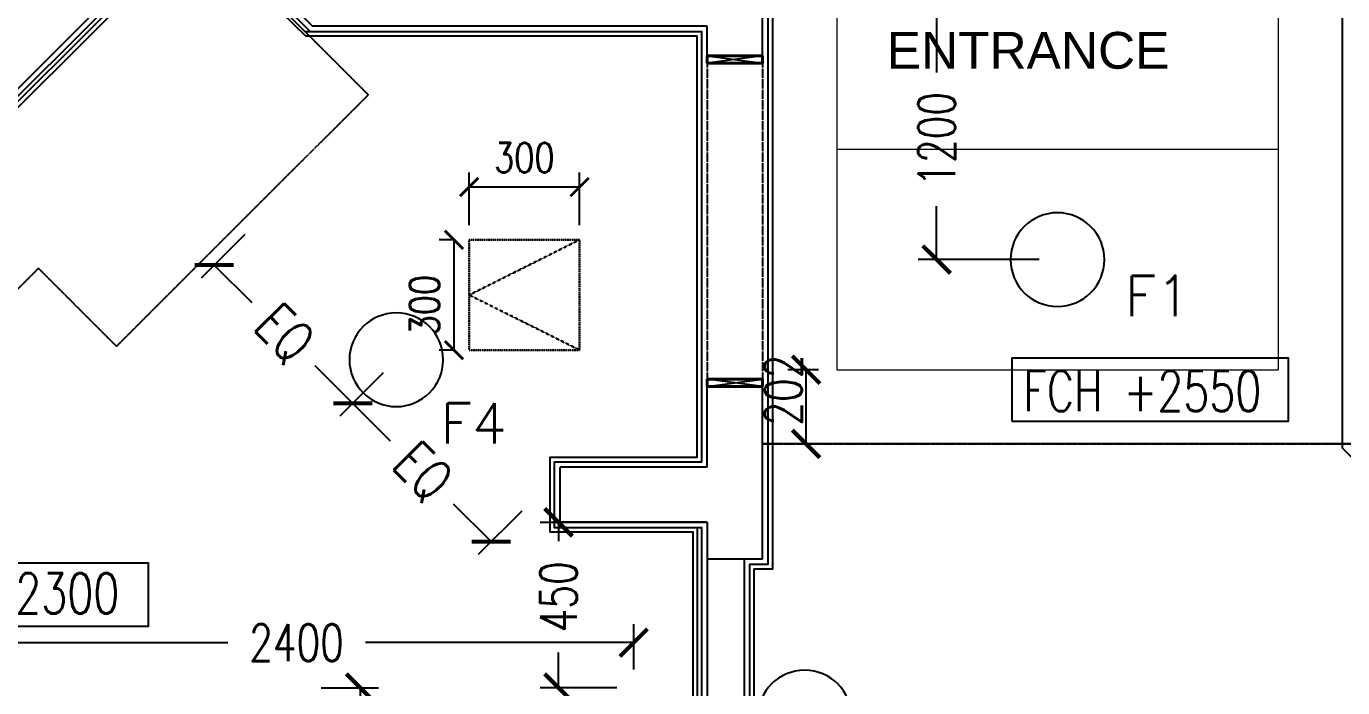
# Model space of a CAD drawing. Header units: millimetres. Extents: x 186805 to 449048, y 2167 to 51540.
# Drawn here: x 425227 to 428805, y 15832 to 17632 of the extents above; entities that cross this region are included whole.
import ezdxf
from ezdxf.enums import TextEntityAlignment as Align

# ---------------------------------------------------------------- set-up
doc = ezdxf.new("R2010")
doc.units = ezdxf.units.MM
doc.linetypes.add('HIDDEN', pattern=[0.375, 0.25, -0.125])
doc.linetypes.add('HIDDEN2', pattern=[0.1875, 0.125, -0.0625])
doc.layers.get('0').update_dxf_attribs({"linetype": 'CONTINUOUS'})
doc.layers.get('Defpoints').update_dxf_attribs({"linetype": 'CONTINUOUS'})
for name, color, linetype, lineweight in [('0-60x120-C', 3, 'CONTINUOUS', 13), ('0-60x60-C', 3, 'CONTINUOUS', 13), ('1', 130, 'CONTINUOUS', 40), ('ACCESS PANEL', 170, 'CONTINUOUS', 30), ('BC$0$a-wall', 7, 'CONTINUOUS', 20), ('PIB-FP1$0$A-ANNO-RMNM', 6, 'CONTINUOUS', 5), ('wall', 4, 'CONTINUOUS', 25)]:
    doc.layers.add(name, color=color, linetype=linetype, lineweight=lineweight)
for name, color, linetype in [('0-cornice-C', 3, 'CONTINUOUS'), ('0TG-text', 4, 'CONTINUOUS'), ('A-ABOV', 1, 'HIDDEN2'), ('A-ABOVE DOOR', 1, 'HIDDEN2'), ('A-CONC-BLDG', 6, 'CONTINUOUS'), ('a-wall', 140, 'CONTINUOUS'), ('BA$0$DOOR', 8, 'CONTINUOUS'), ('dimension', 7, 'CONTINUOUS'), ('E-ARMATUR', 2, 'CONTINUOUS'), ('MEP', 16, 'CONTINUOUS'), ('SHADOW LINE', 151, 'CONTINUOUS'), ('TEXT', 3, 'CONTINUOUS')]:
    doc.layers.add(name, color=color, linetype=linetype)
doc.styles.add('BW.B$0$SAS', font='sanss___.ttf')
doc.styles.add('ROMANS', font='ROMANS.shx', dxfattribs={"width": 0.8})
doc.styles.add('ROMANS_075', font='romans.shx', dxfattribs={"width": 0.75})
doc.dimstyles.new('ARCH_1-50B$0', dxfattribs={"dimscale": 1000, "dimtxt": 0.11, "dimasz": 0.075, "dimexe": 0.05, "dimexo": 0.05, "dimgap": 0.055, "dimtad": 0, "dimdec": 0, "dimrnd": 1, "dimzin": 12, "dimdsep": 46, "dimtxsty": 'ROMANS_075', "dimblk1": 'ARCHTICK', "dimblk2": 'ARCHTICK', "dimsah": 1, "dimcen": 0.07, "dimclrd": 9, "dimclre": 9, "dimadec": 0, "dimazin": 0, "dimtfac": 1, "dimtdec": 0, "dimtofl": 0, "dimtmove": 0, "dimatfit": 3, "dimldrblk": 'ARCHTICK', "dimfxl": 0.05, "dimtolj": 1, "dimtzin": 12, "dimarcsym": 0})
doc.dimstyles.new('DIM-100', dxfattribs={"dimtxt": 90, "dimasz": 40, "dimexe": 40, "dimexo": 40, "dimgap": 40, "dimtad": 1, "dimdec": 0, "dimtxsty": 'ROMANS', "dimblk": 'ARCHTICK', "dimcen": 150, "dimclrd": 30, "dimclre": 30, "dimclrt": 30, "dimadec": 0, "dimazin": 0, "dimtfac": 1, "dimtdec": 0, "dimtmove": 0, "dimatfit": 3, "dimfxl": 1, "dimarcsym": 0})

# ---------------------------------------------------------------- blocks, each defined once
blk = doc.blocks.new('A$C7C4A1575')
at = {"layer": 'A-ABOV', "color": 8}
blk.add_line((21795.1, 35036.8), (20190.8, 35036.8), dxfattribs=at)
at = {"layer": 'A-ABOVE DOOR', "color": 8}
for p, q in [((21795.1, 33980.8), (21795.1, 34880.8)), ((21945.1, 33980.8), (21945.1, 34880.8))]:
    blk.add_line(p, q, dxfattribs=at)
at = {"layer": 'A-CONC-BLDG', "color": 8}
blk.add_lwpolyline([(23051.2, 31615.1), (22945.1, 31721.2), (22945.1, 33194.8), (26350.3, 36600), (28495.1, 36600), (28495.1, 35700), (28245.1, 35700), (28245.1, 36350), (26453.8, 36350), (23195.1, 33091.3), (23195.1, 31759)], dxfattribs=at)
at = {"layer": 'a-wall', "color": 8}
for p, q in [((21845.1, 35348.7), (21845.1, 37362.3)), ((21945.1, 35250), (21945.1, 37320.9)), ((21795.1, 35350), (21795.1, 34880.8)), ((21795.1, 35350), (21945.1, 35350)), ((21945.1, 35250), (22345.1, 35250)), ((22345.1, 35250), (22345.1, 35100)), ((21945.1, 35100), (21945.1, 34880.8)), ((21945.1, 35100), (22345.1, 35100)), ((21795.1, 34880.8), (21945.1, 34880.8)), ((21795.1, 33980.8), (21795.1, 33000)), ((21945.1, 33980.8), (21795.1, 33980.8)), ((21945.1, 33980.8), (21945.1, 33900))]:
    blk.add_line(p, q, dxfattribs=at)
blk = doc.blocks.new('A$C32DD6ECA')
at = {"layer": '0-60x60-C', "color": 16, "xscale": 0.0418312498368323, "yscale": 0.0418312498368323, "zscale": 0.0418312498368323, "rotation": 180}
blk.add_blockref('A$C7C4A1575', (4397.08, 2202.64), dxfattribs=at)
blk = doc.blocks.new('_ArchTick')
at = {"color": 0, "linetype": 'ByBlock', "const_width": 0.15}
blk.add_lwpolyline([(-0.5, -0.5), (0.5, 0.5)], dxfattribs=at)
blk = doc.blocks.new('*D55')
at = {"layer": 'Defpoints', "color": 0, "transparency": 16777216}
for p in [(-574751.9, -206941.5), (-577151.9, -207064.1), (-574751.9, -207064.1)]:
    blk.add_point(p, dxfattribs=at)
at = {"layer": 'dimension', "color": 9, "lineweight": -2, "transparency": 16777216}
for p, q in [((-577151.9, -207014.1), (-577151.9, -206891.5)), ((-574751.9, -207014.1), (-574751.9, -206891.5)), ((-577151.9, -206941.5), (-575855.4, -206941.5)), ((-574751.9, -206941.5), (-575481.1, -206941.5))]:
    blk.add_line(p, q, dxfattribs=at)
at = {"layer": 'dimension', "color": 9, "lineweight": -2, "transparency": 16777216, "xscale": 75, "yscale": 75, "zscale": 75, "rotation": 180}
blk.add_blockref('_ArchTick', (-577151.9, -206941.5), dxfattribs=at)
at = {"layer": 'dimension', "color": 9, "lineweight": -2, "transparency": 16777216, "xscale": 75, "yscale": 75, "zscale": 75}
blk.add_blockref('_ArchTick', (-574751.9, -206941.5), dxfattribs=at)
at = {"layer": 'dimension', "color": 0, "transparency": 16777216, "insert": (-575668.3, -206941.5), "char_height": 100, "attachment_point": 5, "style": 'ROMANS_075'}
blk.add_mtext('\\A1;2400', dxfattribs=at)
blk = doc.blocks.new('*D59')
at = {"layer": 'Defpoints', "color": 0, "transparency": 16777216}
for p in [(-574787.8, -206614.1), (-574956.3, -207064.1), (-574747.7, -207064.1)]:
    blk.add_point(p, dxfattribs=at)
at = {"layer": 'dimension', "color": 9, "lineweight": -2, "transparency": 16777216}
for p, q in [((-574837.8, -206614.1), (-575006.3, -206614.1)), ((-574956.3, -206614.1), (-574956.3, -206665.4)), ((-574956.3, -207064.1), (-574956.3, -206968.3)), ((-574797.7, -207064.1), (-575006.3, -207064.1))]:
    blk.add_line(p, q, dxfattribs=at)
at = {"layer": 'dimension', "color": 9, "lineweight": -2, "transparency": 16777216, "xscale": 75, "yscale": 75, "zscale": 75}
for p, rotation in [((-574956.3, -206614.1), 90), ((-574956.3, -207064.1), 270)]:
    blk.add_blockref('_ArchTick', p, dxfattribs=dict(at, rotation=rotation))
at = {"layer": 'dimension', "color": 0, "transparency": 16777216, "insert": (-574956.3, -206816.8), "char_height": 100, "attachment_point": 5, "rotation": 90, "style": 'ROMANS_075'}
blk.add_mtext('\\A1;450', dxfattribs=at)
blk = doc.blocks.new('*D158')
at = {"layer": 'Defpoints', "color": 0, "transparency": 16777216}
for p in [(-573928.3, -204698.8), (-573599.7, -204698.8), (-573599.7, -205898.9)]:
    blk.add_point(p, dxfattribs=at)
at = {"layer": 'dimension', "color": 9, "lineweight": -2, "transparency": 16777216}
for p, q in [((-573649.7, -204698.8), (-573978.3, -204698.8)), ((-573928.3, -204698.8), (-573928.3, -205389.8)), ((-573928.3, -205898.9), (-573928.3, -205753.4)), ((-573649.7, -205898.9), (-573978.3, -205898.9))]:
    blk.add_line(p, q, dxfattribs=at)
at = {"layer": 'dimension', "color": 9, "lineweight": -2, "transparency": 16777216, "xscale": 75, "yscale": 75, "zscale": 75}
for p, rotation in [((-573928.3, -204698.8), 90), ((-573928.3, -205898.9), 270)]:
    blk.add_blockref('_ArchTick', p, dxfattribs=dict(at, rotation=rotation))
at = {"layer": 'dimension', "color": 0, "transparency": 16777216, "insert": (-573928.2, -205571.6), "char_height": 100, "attachment_point": 5, "rotation": 90, "style": 'ROMANS_075'}
blk.add_mtext('\\A1;1200', dxfattribs=at)
blk = doc.blocks.new('*D169')
at = {"layer": 'Defpoints', "color": 0, "transparency": 16777216}
for p in [(-574283.2, -206198.8), (-574199.7, -206198.8), (-574199.7, -206400.8)]:
    blk.add_point(p, dxfattribs=at)
at = {"layer": 'dimension', "color": 9, "lineweight": -2, "transparency": 16777216}
for p, q in [((-574249.7, -206198.8), (-574333.2, -206198.8)), ((-574283.2, -206400.8), (-574283.2, -206198.8)), ((-574249.7, -206400.8), (-574333.2, -206400.8))]:
    blk.add_line(p, q, dxfattribs=at)
at = {"layer": 'dimension', "color": 9, "lineweight": -2, "transparency": 16777216, "xscale": 75, "yscale": 75, "zscale": 75}
for p, rotation in [((-574283.2, -206198.8), 90), ((-574283.2, -206400.8), 270)]:
    blk.add_blockref('_ArchTick', p, dxfattribs=dict(at, rotation=rotation))
at = {"layer": 'dimension', "color": 0, "transparency": 16777216, "insert": (-574345.1, -206254.2), "char_height": 100, "attachment_point": 5, "rotation": 90, "style": 'ROMANS_075'}
blk.add_mtext('\\A1;202', dxfattribs=at)
blk = doc.blocks.new('f44')
at = {"layer": 'E-ARMATUR', "color": 16}
blk.add_circle((0, 0), 127.5, dxfattribs=at)
blk = doc.blocks.new('F33')
at = {"layer": 'E-ARMATUR', "color": 16, "const_width": 31.1}
blk.add_lwpolyline([(-17.7, 0, 1), (17.7, 0, 1)], format="xyb", close=True, dxfattribs=at)
at = {"layer": 'E-ARMATUR', "color": 16}
blk.add_circle((0, 0), 127.5, dxfattribs=at)
blk = doc.blocks.new('*D136')
at = {"layer": 'Defpoints', "color": 0, "transparency": 16777216}
for p in [(-575651.8, -207064), (-575495.3, -207064), (-575651.9, -207364.1)]:
    blk.add_point(p, dxfattribs=at)
at = {"layer": 'dimension', "color": 9, "lineweight": -2, "transparency": 16777216}
for p, q in [((-575601.8, -207064), (-575445.3, -207064)), ((-575495.3, -207064), (-575495.3, -207092.3)), ((-575601.9, -207364.1), (-575445.3, -207364.1)), ((-575495.3, -207364.1), (-575495.3, -207335.9))]:
    blk.add_line(p, q, dxfattribs=at)
at = {"layer": 'dimension', "color": 9, "lineweight": -2, "transparency": 16777216, "xscale": 75, "yscale": 75, "zscale": 75}
for p, rotation in [((-575495.3, -207064), 90), ((-575495.3, -207364.1), 270)]:
    blk.add_blockref('_ArchTick', p, dxfattribs=dict(at, rotation=rotation))
at = {"layer": 'dimension', "color": 0, "transparency": 16777216, "insert": (-575495.3, -207214.1), "char_height": 110, "attachment_point": 5, "rotation": 90, "style": 'ROMANS_075'}
blk.add_mtext('\\A1;EQ', dxfattribs=at)
blk = doc.blocks.new('*D224')
at = {"layer": 'ACCESS PANEL', "color": 8, "linetype": 'Continuous', "lineweight": -2, "transparency": 16777216}
for p, q in [((-575199, -205805.3), (-575199, -205661.6)), ((-574899, -205805.3), (-574899, -205661.6)), ((-574899, -205701.6), (-575199, -205701.6))]:
    blk.add_line(p, q, dxfattribs=at)
at = {"layer": 'Defpoints', "color": 0, "linetype": 'Continuous', "transparency": 16777216}
for p in [(-575199, -205701.6), (-575199, -205845.3), (-574899, -205845.3)]:
    blk.add_point(p, dxfattribs=at)
at = {"layer": 'ACCESS PANEL', "color": 8, "linetype": 'Continuous', "lineweight": -2, "transparency": 16777216, "xscale": 50, "yscale": 50, "zscale": 50, "rotation": 180}
blk.add_blockref('_ArchTick', (-575199, -205701.6), dxfattribs=at)
at = {"layer": 'ACCESS PANEL', "color": 8, "linetype": 'Continuous', "lineweight": -2, "transparency": 16777216, "xscale": 50, "yscale": 50, "zscale": 50}
blk.add_blockref('_ArchTick', (-574899, -205701.6), dxfattribs=at)
at = {"layer": 'ACCESS PANEL', "color": 2, "linetype": 'Continuous', "transparency": 16777216, "insert": (-575049, -205621.6), "char_height": 80, "attachment_point": 5, "style": 'ROMANS'}
blk.add_mtext('300', dxfattribs=at)
blk = doc.blocks.new('*D263')
at = {"layer": 'ACCESS PANEL', "color": 8, "linetype": 'Continuous', "lineweight": -2, "transparency": 16777216}
for p, q in [((-575239, -205845.3), (-575280.3, -205845.3)), ((-575240.3, -206145.3), (-575240.3, -205845.3)), ((-575239, -206145.3), (-575280.3, -206145.3))]:
    blk.add_line(p, q, dxfattribs=at)
at = {"layer": 'Defpoints', "color": 0, "linetype": 'Continuous', "transparency": 16777216}
for p in [(-575240.3, -205845.3), (-575199, -205845.3), (-575199, -206145.3)]:
    blk.add_point(p, dxfattribs=at)
at = {"layer": 'ACCESS PANEL', "color": 8, "linetype": 'Continuous', "lineweight": -2, "transparency": 16777216, "xscale": 50, "yscale": 50, "zscale": 50}
for p, rotation in [((-575240.3, -205845.3), 90), ((-575240.3, -206145.3), 270)]:
    blk.add_blockref('_ArchTick', p, dxfattribs=dict(at, rotation=rotation))
at = {"layer": 'ACCESS PANEL', "color": 2, "linetype": 'Continuous', "transparency": 16777216, "insert": (-575320.3, -206023), "char_height": 80, "attachment_point": 5, "rotation": 90, "style": 'ROMANS'}
blk.add_mtext('300', dxfattribs=at)
blk = doc.blocks.new('*D233')
at = {"layer": 'ACCESS PANEL', "color": 9, "lineweight": -2, "transparency": 16777216}
for p, q in [((-575808.7, -205830.7), (-575927.3, -205949.3)), ((-575892, -205913.9), (-575789.9, -206015.9)), ((-575515.7, -206290.2), (-575617.7, -206188.2)), ((-575432.5, -206206.9), (-575551.1, -206325.5))]:
    blk.add_line(p, q, dxfattribs=at)
at = {"layer": 'Defpoints', "color": 0, "transparency": 16777216}
for p in [(-575773.4, -205795.3), (-575892, -205913.9), (-575397.1, -206171.6)]:
    blk.add_point(p, dxfattribs=at)
at = {"layer": 'ACCESS PANEL', "color": 9, "lineweight": -2, "transparency": 16777216, "xscale": 75, "yscale": 75, "zscale": 75}
for p, rotation in [((-575892, -205913.9), 135.0000000000089), ((-575515.7, -206290.2), 315.0000000000089)]:
    blk.add_blockref('_ArchTick', p, dxfattribs=dict(at, rotation=rotation))
at = {"layer": 'ACCESS PANEL', "color": 0, "transparency": 16777216, "insert": (-575703.8, -206102), "char_height": 110, "attachment_point": 5, "rotation": 315, "style": 'ROMANS_075'}
blk.add_mtext('\\A1;EQ', dxfattribs=at)
blk = doc.blocks.new('*D234')
at = {"layer": 'ACCESS PANEL', "color": 9, "lineweight": -2, "transparency": 16777216}
for p, q in [((-575432.5, -206206.9), (-575551.1, -206325.5)), ((-575515.7, -206290.2), (-575413.7, -206392.2)), ((-575139.4, -206666.4), (-575241.5, -206564.4)), ((-575056.2, -206583.2), (-575174.8, -206701.8))]:
    blk.add_line(p, q, dxfattribs=at)
at = {"layer": 'Defpoints', "color": 0, "transparency": 16777216}
for p in [(-575397.1, -206171.6), (-575515.7, -206290.2), (-575020.9, -206547.8)]:
    blk.add_point(p, dxfattribs=at)
at = {"layer": 'ACCESS PANEL', "color": 9, "lineweight": -2, "transparency": 16777216, "xscale": 75, "yscale": 75, "zscale": 75}
for p, rotation in [((-575515.7, -206290.2), 135.0000000000089), ((-575139.4, -206666.4), 315.0000000000089)]:
    blk.add_blockref('_ArchTick', p, dxfattribs=dict(at, rotation=rotation))
at = {"layer": 'ACCESS PANEL', "color": 0, "transparency": 16777216, "insert": (-575327.6, -206478.3), "char_height": 110, "attachment_point": 5, "rotation": 315, "style": 'ROMANS_075'}
blk.add_mtext('\\A1;EQ', dxfattribs=at)
blk = doc.blocks.new('A$C35C014DB')
at = {"color": 9}
blk.add_line((6089.7, 14732.9), (6075.6, 14732.9), dxfattribs=at)
at = {"color": 9, "linetype": 'HIDDEN2', "ltscale": 0.5}
for p, q in [((6075.6, 14732.9), (6247.1, 14561.5)), ((5562.6, 13877), (6247.1, 14561.5)), ((5562.6, 13877), (5350.5, 14089.1))]:
    blk.add_line(p, q, dxfattribs=at)
at = {"color": 9}
for points in [[(8907.8, 17182.9), (7333.6, 17182.9), (7333.6, 13282.9), (7283.6, 13282.9), (7283.6, 11279.4), (6233.6, 10229.4), (6233.6, 8512.9), (7749.1, 8512.9), (8983.6, 7278.4)], [(6075.6, 14732.9), (6075.6, 14732.9), (5779.7, 15028.9), (3393.6, 12642.8), (3393.6, 9972.9), (6043.6, 9972.9), (6043.6, 10572.9), (6243.6, 10572.9), (6243.6, 10437.4), (7143.6, 11337.4), (7142.2, 13383), (6753.6, 13382.9), (6753.6, 13562.9), (7153.6, 13562.9), (7153.6, 14732.9), (7153.6, 14732.9)]]:
    blk.add_lwpolyline(points, dxfattribs=at)
blk.add_lwpolyline([(6053.6, 9962.9), (6053.6, 10562.9), (6233.6, 10562.9), (6233.6, 10413.2), (7153.6, 11333.2), (7153.6, 13382.9), (6753.6, 13382.9), (6753.6, 13562.9), (7153.6, 13562.9), (7153.6, 14732.9), (6089.7, 14732.9), (5779.7, 15043), (3383.6, 12646.9), (3383.6, 9962.9)], close=True, dxfattribs=at)
at = {"color": 9, "linetype": 'HIDDEN2', "ltscale": 0.5}
blk.add_lwpolyline([(5350.5, 14089.1), (3754.6, 12493.2), (3754.6, 11966), (3393.6, 11966)], dxfattribs=at)
at = {"layer": '0-60x120-C'}
for p, q in [((7520.7, 16813.2), (7520.7, 13813.2)), ((8720.7, 16813.2), (8720.7, 13813.2)), ((7520.7, 14413.2), (8720.7, 14413.2)), ((7520.7, 13813.2), (8720.7, 13813.2))]:
    blk.add_line(p, q, dxfattribs=at)
at = {"layer": '0-cornice-C', "color": 5}
blk.add_line((8922.8, 13611.2), (7318.6, 13611.2), dxfattribs=at)
at = {"layer": '1', "color": 8}
for p, q in [((7168.6, 14667.2), (7168.6, 14647.2)), ((7318.6, 14667.2), (7168.6, 14667.2)), ((7168.6, 14647.2), (7318.6, 14647.2)), ((7318.6, 14647.2), (7318.6, 14667.2)), ((7168.6, 13767.2), (7168.6, 13787.2)), ((7168.6, 13787.2), (7318.6, 13787.2)), ((7318.6, 13787.2), (7318.6, 13767.2)), ((7318.6, 13767.2), (7168.6, 13767.2))]:
    blk.add_line(p, q, dxfattribs=at)
at = {"layer": 'A-ABOV'}
blk.add_line((7318.6, 13611.2), (8922.8, 13611.2), dxfattribs=at)
at = {"layer": 'A-ABOVE DOOR'}
for p, q in [((7168.6, 14667.2), (7168.6, 13767.2)), ((7318.6, 14667.2), (7318.6, 13767.2))]:
    blk.add_line(p, q, dxfattribs=at)
at = {"layer": 'A-CONC-BLDG'}
blk.add_lwpolyline([(6062.5, 17032.8), (6168.6, 16926.8), (6168.6, 15453.1), (2763.4, 12047.9), (618.6, 12047.9), (618.6, 12947.9), (868.6, 12947.9), (868.6, 12297.9), (2659.8, 12297.9), (5918.6, 15556.7), (5918.6, 16888.9)], dxfattribs=at)
at = {"layer": 'a-wall'}
for p, q in [((7168.6, 14667.2), (7318.6, 14667.2)), ((7318.6, 13297.9), (7168.6, 13297.9))]:
    blk.add_line(p, q, dxfattribs=at)
at = {"layer": 'ACCESS PANEL', "linetype": 'HIDDEN', "ltscale": 0.4}
for p, q in [((6821.5, 14166.8), (6521.5, 14016.8)), ((6521.5, 14016.8), (6821.5, 13866.8))]:
    blk.add_line(p, q, dxfattribs=at)
at = {"layer": 'ACCESS PANEL', "linetype": 'HIDDEN2', "ltscale": 1.5}
blk.add_lwpolyline([(6521.5, 13866.8), (6821.5, 13866.8), (6821.5, 14166.8), (6521.5, 14166.8)], close=True, dxfattribs=at)
at = {"layer": 'BA$0$DOOR'}
for p, q in [((7168.6, 14667.2), (7318.6, 14647.2)), ((7318.6, 14667.2), (7168.6, 14647.2)), ((7168.6, 13767.2), (7318.6, 13787.2)), ((7318.6, 13767.2), (7168.6, 13787.2))]:
    blk.add_line(p, q, dxfattribs=at)
at = {"layer": 'BC$0$a-wall'}
for q in [(7318.6, 13767.2), (7168.6, 13297.9)]:
    blk.add_line((7318.6, 13297.9), q, dxfattribs=at)
at = {"layer": 'PIB-FP1$0$A-ANNO-RMNM', "color": 4, "linetype": 'HIDDEN2'}
blk.add_line((7168.6, 13297.9), (7168.6, 13236.1), dxfattribs=at)
at = {"layer": 'SHADOW LINE'}
for points in [[(8895.8, 15662.9), (8895.8, 17170.9), (7345.6, 17170.9), (7345.6, 13270.9), (7295.6, 13270.9), (7295.6, 11274.4), (6245.6, 10224.4), (6245.6, 8524.9), (7754, 8524.9), (8995.6, 7283.4)], [(9382.5, 13113.4), (8895.8, 13600), (8895.8, 15662.9)]]:
    blk.add_lwpolyline(points, dxfattribs=at)
blk.add_lwpolyline([(6031.6, 9984.9), (6031.6, 10584.9), (6255.6, 10584.9), (6255.6, 10466.4), (7131.6, 11342.4), (7130.2, 13371), (6741.6, 13370.9), (6741.6, 13574.9), (7141.6, 13574.9), (7141.6, 14720.9), (6077.4, 14720.9), (5779.7, 15011.9), (3405.6, 12637.8), (3405.6, 9984.9)], close=True, dxfattribs=at)
at = {"layer": 'TEXT', "color": 4}
for points in [[(7996.3, 13673.4), (8748.8, 13673.4), (8748.8, 13845.2), (7996.3, 13845.2)], [(4897.2, 13115.3), (5649.7, 13115.3), (5649.7, 13287.1), (4897.2, 13287.1)]]:
    blk.add_lwpolyline(points, close=True, dxfattribs=at)
at = {"layer": 'wall'}
for p, q in [((7318.6, 14667.2), (7318.6, 15647.9)), ((5779.7, 15064.2), (6095.9, 14747.9)), ((7168.6, 14747.9), (6095.9, 14747.9)), ((7168.6, 14667.2), (7168.6, 14747.9)), ((7168.6, 14667.2), (7318.6, 14667.2)), ((7318.6, 13767.2), (7168.6, 13767.2)), ((7168.6, 13547.9), (7168.6, 13767.2)), ((7318.6, 13297.9), (7318.6, 13767.2)), ((6768.6, 13397.9), (6768.6, 13547.9)), ((7168.6, 13547.9), (6768.6, 13547.9)), ((7168.6, 13397.9), (6768.6, 13397.9)), ((7168.6, 13397.9), (7168.6, 11327)), ((7318.6, 13297.9), (7168.6, 13297.9)), ((7268.6, 13299.2), (7268.6, 11285.6))]:
    blk.add_line(p, q, dxfattribs=at)
at = {"layer": 'MEP', "xscale": -1, "rotation": 180}
for name, p in [('f44', (8120.7, 14113.1)), ('f44', (6323.3, 13840.4)), ('F33', (7433.6, 12867.9))]:
    blk.add_blockref(name, p, dxfattribs=at)
at = {"layer": '0TG-text', "style": 'BW.B$0$SAS'}
blk.add_text('ENTRANCE', height=100, dxfattribs=at).set_placement((8040.8, 14632.5), align=Align.CENTER)
at = {"layer": 'TEXT', "color": 2, "linetype": 'Continuous', "style": 'ROMANS_075'}
for s, p in [('F1', (8304.3, 13959.2)), ('F4', (6444, 13612.4))]:
    blk.add_text(s, height=110, dxfattribs=at).set_placement(p)
at = {"layer": 'TEXT', "color": 2, "linetype": 'Continuous', "char_height": 110, "attachment_point": 4, "style": 'ROMANS_075'}
for s, insert in [('FCH +2550', (8028, 13755.1)), ('FCH +2300', (4923.2, 13204.8))]:
    blk.add_mtext(s, dxfattribs=dict(at, insert=insert))
at = {"layer": 'ACCESS PANEL', "color": 1, "linetype": 'Continuous'}
for base, p1, angle, picture, middle in [((6521.5, 14310.4), (6821.5, 14166.8), 180, '*D224', (6671.5, 14310.4)), ((6480.1, 14166.8), (6521.5, 13866.8), 270, '*D263', (6480.1, 13989.1))]:
    dim = blk.add_linear_dim(base=base, p1=p1, p2=(6521.5, 14166.8), angle=angle, dimstyle='DIM-100', override={"dimtxt": 80, "dimasz": 50, "dimgap": 40, "dimclrd": 8, "dimclre": 8, "dimclrt": 2}, dxfattribs=at)
    dim.commit()
    dim.dimension.update_dxf_attribs({"geometry": picture, "text_midpoint": middle, "dimtype": 128, "insert": (581720.5, 220012)})
at = {"layer": 'ACCESS PANEL', "color": 2}
for p1, p2, picture, middle in [((6323.3, 13840.4), (5947.1, 14216.7), '*D233', (6016.6, 13910)), ((6699.6, 13464.2), (6323.3, 13840.4), '*D234', (6392.9, 13533.7))]:
    dim = blk.add_aligned_dim(p1=p1, p2=p2, distance=167.7, text='EQ', dimstyle='ARCH_1-50B$0', dxfattribs=at)
    dim.commit()
    dim.dimension.update_dxf_attribs({"geometry": picture, "text_midpoint": middle, "insert": (581720.5, 220012)})
at = {"layer": 'dimension'}
for base, p1, p2, angle, picture, middle in [((7792.1, 15313.2), (8120.7, 14113.1), (8120.7, 15313.2), 270, '*D158', (7792.3, 14440.4)), ((7437.3, 13813.2), (7520.7, 13611.2), (7520.7, 13813.2), 270, '*D169', (7375.3, 13757.9)), ((6764.1, 12947.9), (6932.6, 13397.9), (6972.7, 12947.9), 90, '*D59', (6764.1, 13195.2))]:
    dim = blk.add_linear_dim(base=base, p1=p1, p2=p2, angle=angle, dimstyle='ARCH_1-50B$0', override={"dimtxt": 0.1, "dimtmove": 2}, dxfattribs=at)
    dim.commit()
    dim.dimension.update_dxf_attribs({"geometry": picture, "text_midpoint": middle, "dimtype": 128, "insert": (581720.5, 220012)})
dim = blk.add_linear_dim(base=(6968.6, 13070.6), p1=(4568.6, 12947.9), p2=(6968.6, 12947.9), dimstyle='ARCH_1-50B$0', override={"dimtxt": 0.1, "dimtmove": 2}, dxfattribs=at)
dim.commit()
dim.dimension.update_dxf_attribs({"geometry": '*D55', "text_midpoint": (6052.2, 13070.6), "dimtype": 128, "insert": (581720.5, 220012)})
dim = blk.add_linear_dim(base=(6225.2, 12948), p1=(6068.6, 12647.9), p2=(6068.6, 12948), angle=270, text='EQ', dimstyle='ARCH_1-50B$0', dxfattribs=at)
dim.commit()
dim.dimension.update_dxf_attribs({"geometry": '*D136', "text_midpoint": (6225.2, 12798), "dimtype": 128, "insert": (581720.5, 220012)})

msp = doc.modelspace()

# ---------------------------------------------------------------- block references
at = {"linetype": 'ByBlock'}
msp.add_blockref('A$C35C014DB', (419909.3, 2884.3), dxfattribs=at)
at = {"layer": '0-60x60-C', "color": 16, "xscale": 23.90557308239969, "yscale": 23.90557308239969, "zscale": 23.90557308239969}
msp.add_blockref('A$C32DD6ECA', (343908.2, -1123), dxfattribs=at)

doc.saveas('drawing.dxf')
